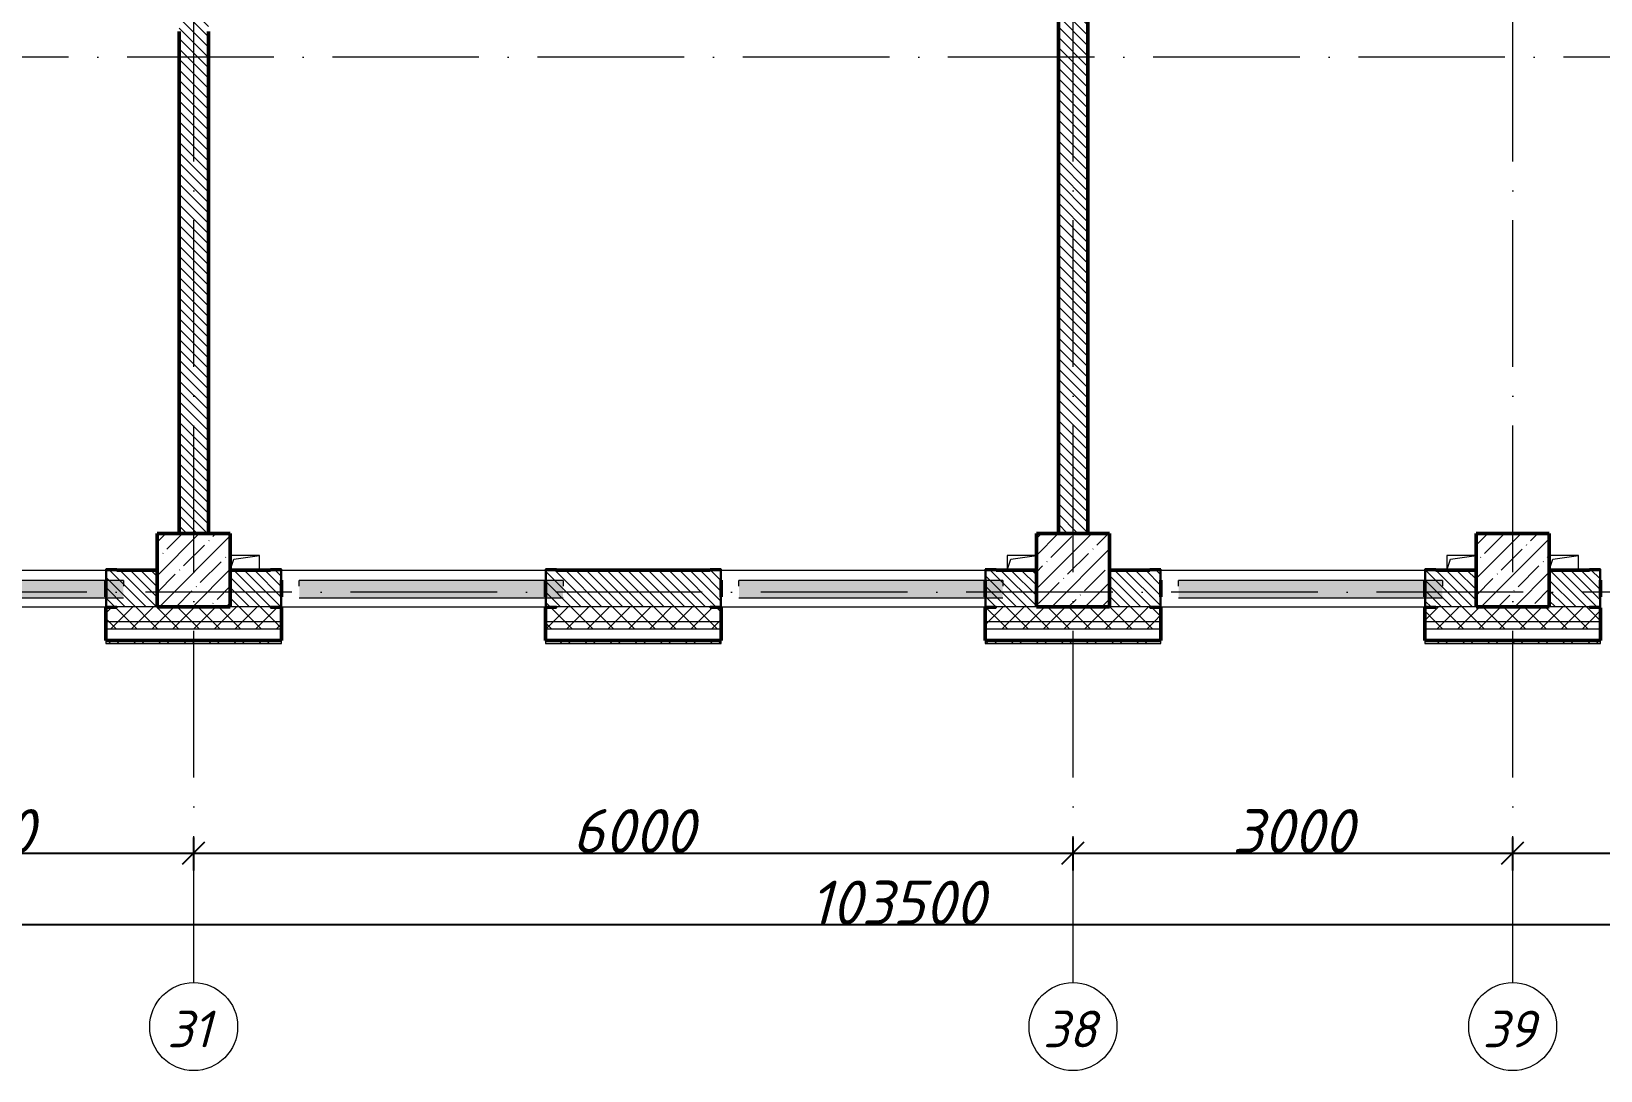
# Model space of a CAD drawing. Header units: millimetres. Extents: x -537608 to 253996, y -217170 to 186033.
# Drawn here: x -141155 to -130448, y -61821 to -54732 of the extents above; entities that cross this region are included whole.
import ezdxf

# ---------------------------------------------------------------- set-up
doc = ezdxf.new("R2010")
doc.units = ezdxf.units.MM
doc.linetypes.add('50_200_ШТРИХ_1Т_ш5_п1_п1_', pattern=[1400, 1000, -200, 0, -200])
for name, color, linetype, lineweight in [('A-____-____-DIMS', 7, 'Continuous', 9), ('A-GENM-____-MCUT', 7, 'Continuous', 25), ('A-GENM-____-OTLN', 7, 'Continuous', 9), ('A-GENM-____-OTLN-1', 7, 'Continuous', 25), ('A-GLAZ-____-OTLN', 7, 'Continuous', 9), ('A-WALL-____-MCUT-2', 7, 'Continuous', 50), ('A-WALL-____-MCUT-3', 7, 'Continuous', 9), ('A-WALL-____-OTLN', 7, 'Continuous', 9), ('A-WALL-____-PATT-1', 7, 'Continuous', 9), ('A-WALL-FNSH-MCUT-1', 7, 'Continuous', 9), ('S-COLS-____-MCUT', 7, 'Continuous', 50), ('S-COLS-____-OTLN', 7, 'Continuous', 9), ('S-GRID-____-IDEN', 7, 'Continuous', 9), ('S-GRID-____-OTLN-1', 7, '50_200_ШТРИХ_1Т_ш5_п1_п1_', 9)]:
    doc.layers.add(name, color=color, linetype=linetype, lineweight=lineweight)
doc.layers.add('A-GLAZ-____-OTLN-1', color=7, linetype='Continuous', lineweight=9, true_color=0xc0c0c0)
doc.styles.add('ISOCPEUR_I', font='isocpeui.ttf', dxfattribs={"height": 300})
doc.dimstyles.new('ISO-2_5_0_9К_БОЛЬШОЙ_ОСИ', dxfattribs={"dimscale": 304.8, "dimtxt": 248.995294, "dimasz": 0.492126, "dimexe": 0.393701, "dimexo": 0, "dimgap": 0, "dimtad": 1, "dimdec": 0, "dimzin": 0, "dimdsep": 46, "dimtxsty": 'ISOCPEUR_I', "dimblk1": 'OBLIQUE', "dimblk2": 'OBLIQUE', "dimsah": 1, "dimcen": 0.09, "dimdle": 0.393701, "dimazin": 0, "dimtfac": 1, "dimtdec": 4, "dimtix": 1, "dimtmove": 0, "dimatfit": 3, "dimfxl": 1, "dimtvp": 1, "dimtolj": 1, "dimtzin": 0, "dimarcsym": 2})
pattern_1 = [(135, (-184647.673, -56738.29), (-35.35534, -35.35534), [])]
pattern_2 = [(45, (-184647.67, -56738.29), (-70.71068, 70.71068), []), (135, (-184647.67, -56738.29), (-70.71068, -70.71068), [])]

# ---------------------------------------------------------------- blocks, each defined once
blk = doc.blocks.new('BSC_Колонна _Прямоугольная - 500х500-V59-АР1_План отверстий 2 этажа в осях 1-64_А-ГГ')
at = {"layer": 'S-COLS-____-OTLN'}
h = blk.add_hatch(dxfattribs=at)
h.set_pattern_fill('FP_88', color=256, style=0, pattern_type=2)
h.set_pattern_definition([(45, (-50600, 1668.96), (-114.04925, 114.04925), []), (45, (-50485.95, 1668.96), (-114.04925, 114.04925), [201.613, -40.323, 3.353, -36.97])])
h.paths.add_polyline_path([(-250, -250), (250, -250), (250, 250), (-250, 250), (-250, -175)], flags=0)
at = {"layer": 'S-COLS-____-MCUT'}
for p, q in [((250, 250), (-250, 250)), ((-250, 250), (-250, -250)), ((250, -250), (250, 250)), ((-250, -250), (250, -250))]:
    blk.add_line(p, q, dxfattribs=at)
blk = doc.blocks.new('BSC_Колонна _Прямоугольная - 500х500-V61-АР1_План отверстий 2 этажа в осях 1-64_А-ГГ')
at = {"layer": 'S-COLS-____-OTLN'}
h = blk.add_hatch(dxfattribs=at)
h.set_pattern_fill('FP_90', color=256, style=0, pattern_type=2)
h.set_pattern_definition([(45, (-53600, 1668.96), (-114.04925, 114.04925), []), (45, (-53485.95, 1668.96), (-114.04925, 114.04925), [201.613, -40.323, 3.353, -36.97])])
h.paths.add_polyline_path([(-250, -250), (250, -250), (250, 250), (-250, 250)], flags=0)
at = {"layer": 'S-COLS-____-MCUT'}
for p, q in [((250, 250), (-250, 250)), ((-250, 250), (-250, -250)), ((250, -250), (250, 250)), ((-250, -250), (250, -250))]:
    blk.add_line(p, q, dxfattribs=at)
blk = doc.blocks.new('BSC_Колонна _Прямоугольная - 500х500-V89-АР1_План отверстий 2 этажа в осях 1-64_А-ГГ')
at = {"layer": 'S-COLS-____-OTLN'}
h = blk.add_hatch(dxfattribs=at)
h.set_pattern_fill('FP_118', color=256, style=0, pattern_type=2)
h.set_pattern_definition([(45, (-44600, 1668.96), (-114.04925, 114.04925), []), (45, (-44485.95, 1668.96), (-114.04925, 114.04925), [201.613, -40.323, 3.353, -36.97])])
h.paths.add_polyline_path([(-250, -250), (250, -250), (250, 250), (-250, 250)], flags=0)
at = {"layer": 'S-COLS-____-MCUT'}
for p, q in [((250, 250), (-250, 250)), ((-250, 250), (-250, -250)), ((250, -250), (250, 250)), ((-250, -250), (250, -250))]:
    blk.add_line(p, q, dxfattribs=at)
blk = doc.blocks.new('Фахверк_СКБ_Уголок - 250_2700-27497298-АР1_План отверстий 2 этажа в осях 1-64_А-ГГ')
at = {"layer": 'A-GENM-____-MCUT'}
for p, q in [((200, 181), (125, 181)), ((125, 181), (125, 106)), ((131, 106), (131, 175)), ((131, 175), (200, 175)), ((200, 175), (200, 181)), ((125, 106), (131, 106)), ((131, -6), (125, -6)), ((125, -6), (125, -81)), ((125, -81), (200, -81)), ((131, -75), (131, -6)), ((200, -75), (131, -75)), ((200, -81), (200, -75))]:
    blk.add_line(p, q, dxfattribs=at)
blk = doc.blocks.new('AR_Отверстие прямоугольное _в плите_ - AR_Отверстие прямоугольное _в плите_-30510712-АР1_План отверстий 2 этажа в осях 1-64_А-ГГ')
at = {"layer": 'A-GENM-____-OTLN'}
for p, q in [((100, 50), (-100, 50)), ((-100, -50), (-75, 25)), ((-75, 25), (100, 50)), ((100, -50), (100, 50))]:
    blk.add_line(p, q, dxfattribs=at)
blk = doc.blocks.new('AR_Отверстие прямоугольное _в плите_ - AR_Отверстие прямоугольное _в плите_-V161-АР1_План отверстий 2 этажа в осях 1-64_А-ГГ')
at = {"layer": 'A-GENM-____-OTLN'}
for p, q in [((100, 50), (-100, 50)), ((-100, 50), (-100, -50)), ((-100, -50), (-75, 25)), ((-75, 25), (100, 50))]:
    blk.add_line(p, q, dxfattribs=at)
blk = doc.blocks.new('Отлив_СКБ - Отлив витража_120_НВФ-31885689-АР1_План отверстий 2 этажа в осях 1-64_А-ГГ')
at = {"layer": 'A-GLAZ-____-OTLN-1'}
for points in [[(1800, 2), (1800, 120), (0, 120), (0, 2), (1103, 2)], [(1103, 0), (1800, 0), (1800, 2), (0, 2), (0, 0)]]:
    blk.add_hatch(color=256, dxfattribs=at).paths.add_polyline_path(points, flags=0)
at = {"layer": 'A-GLAZ-____-OTLN'}
for p, q in [((0, 83), (0, 120)), ((1800, 120), (0, 120)), ((1800, 120), (1800, 83)), ((0, 2), (1800, 2)), ((1800, 0), (0, 0))]:
    blk.add_line(p, q, dxfattribs=at)
blk = doc.blocks.new('Ось сетки - Круг_Ø6_00__ISO-2_5_0_9K_-25732049-АР1_План отверстий 2 этажа в осях 1-64_А-ГГ')
at = {"layer": 'S-GRID-____-IDEN'}
blk.add_circle((0, 0), 3, dxfattribs=at)
blk = doc.blocks.new('_Oblique')
at = {"color": 0, "linetype": 'ByBlock', "lineweight": -2}
blk.add_line((-0.5, -0.5), (0.5, 0.5), dxfattribs=at)
blk = doc.blocks.new('*D2491')
at = {"layer": 'A-____-____-DIMS', "color": 0, "lineweight": -2, "transparency": 16777216}
for p, q in [((-143048, -60231), (-143048, -60457)), ((-140048, -60231), (-140048, -60457)), ((-143168, -60337), (-139928, -60337))]:
    blk.add_line(p, q, dxfattribs=at)
at = {"layer": 'Defpoints', "color": 0, "transparency": 16777216}
for p in [(-143048, -60231), (-140048, -60231), (-140048, -60337)]:
    blk.add_point(p, dxfattribs=at)
at = {"layer": 'A-____-____-DIMS', "color": 0, "lineweight": -2, "transparency": 16777216, "xscale": 150, "yscale": 150, "zscale": 150, "rotation": 180}
blk.add_blockref('_Oblique', (-143048, -60337), dxfattribs=at)
at = {"layer": 'A-____-____-DIMS', "color": 0, "lineweight": -2, "transparency": 16777216, "xscale": 150, "yscale": 150, "zscale": 150}
blk.add_blockref('_Oblique', (-140048, -60337), dxfattribs=at)
at = {"layer": 'A-____-____-DIMS', "color": 0, "transparency": 16777216, "insert": (-141548, -60187), "char_height": 300, "width": 758.48, "attachment_point": 5, "style": 'ISOCPEUR_I'}
blk.add_mtext('\\A1;3000', dxfattribs=at)
blk = doc.blocks.new('*D2492')
at = {"layer": 'A-____-____-DIMS', "color": 0, "lineweight": -2, "transparency": 16777216}
for p, q in [((-140048, -60231), (-140048, -60457)), ((-134048, -60231), (-134048, -60457)), ((-140168, -60337), (-133928, -60337))]:
    blk.add_line(p, q, dxfattribs=at)
at = {"layer": 'Defpoints', "color": 0, "transparency": 16777216}
for p in [(-140048, -60231), (-134048, -60231), (-134048, -60337)]:
    blk.add_point(p, dxfattribs=at)
at = {"layer": 'A-____-____-DIMS', "color": 0, "lineweight": -2, "transparency": 16777216, "xscale": 150, "yscale": 150, "zscale": 150, "rotation": 180}
blk.add_blockref('_Oblique', (-140048, -60337), dxfattribs=at)
at = {"layer": 'A-____-____-DIMS', "color": 0, "lineweight": -2, "transparency": 16777216, "xscale": 150, "yscale": 150, "zscale": 150}
blk.add_blockref('_Oblique', (-134048, -60337), dxfattribs=at)
at = {"layer": 'A-____-____-DIMS', "color": 0, "transparency": 16777216, "insert": (-137048, -60187), "char_height": 300, "width": 758.48, "attachment_point": 5, "style": 'ISOCPEUR_I'}
blk.add_mtext('\\A1;6000', dxfattribs=at)
blk = doc.blocks.new('*D2493')
at = {"layer": 'A-____-____-DIMS', "color": 0, "lineweight": -2, "transparency": 16777216}
for p, q in [((-134048, -60231), (-134048, -60457)), ((-131048, -60231), (-131048, -60457)), ((-134168, -60337), (-130928, -60337))]:
    blk.add_line(p, q, dxfattribs=at)
at = {"layer": 'Defpoints', "color": 0, "transparency": 16777216}
for p in [(-134048, -60231), (-131048, -60231), (-131048, -60337)]:
    blk.add_point(p, dxfattribs=at)
at = {"layer": 'A-____-____-DIMS', "color": 0, "lineweight": -2, "transparency": 16777216, "xscale": 150, "yscale": 150, "zscale": 150, "rotation": 180}
blk.add_blockref('_Oblique', (-134048, -60337), dxfattribs=at)
at = {"layer": 'A-____-____-DIMS', "color": 0, "lineweight": -2, "transparency": 16777216, "xscale": 150, "yscale": 150, "zscale": 150}
blk.add_blockref('_Oblique', (-131048, -60337), dxfattribs=at)
at = {"layer": 'A-____-____-DIMS', "color": 0, "transparency": 16777216, "insert": (-132548, -60187), "char_height": 300, "width": 758.48, "attachment_point": 5, "style": 'ISOCPEUR_I'}
blk.add_mtext('\\A1;3000', dxfattribs=at)
blk = doc.blocks.new('*D2494')
at = {"layer": 'A-____-____-DIMS', "color": 0, "lineweight": -2, "transparency": 16777216}
for p, q in [((-131048, -60231), (-131048, -60457)), ((-125048, -60231), (-125048, -60457)), ((-131168, -60337), (-124928, -60337))]:
    blk.add_line(p, q, dxfattribs=at)
at = {"layer": 'Defpoints', "color": 0, "transparency": 16777216}
for p in [(-131048, -60231), (-125048, -60231), (-125048, -60337)]:
    blk.add_point(p, dxfattribs=at)
at = {"layer": 'A-____-____-DIMS', "color": 0, "lineweight": -2, "transparency": 16777216, "xscale": 150, "yscale": 150, "zscale": 150, "rotation": 180}
blk.add_blockref('_Oblique', (-131048, -60337), dxfattribs=at)
at = {"layer": 'A-____-____-DIMS', "color": 0, "lineweight": -2, "transparency": 16777216, "xscale": 150, "yscale": 150, "zscale": 150}
blk.add_blockref('_Oblique', (-125048, -60337), dxfattribs=at)
at = {"layer": 'A-____-____-DIMS', "color": 0, "transparency": 16777216, "insert": (-128048, -60187), "char_height": 300, "width": 758.48, "attachment_point": 5, "style": 'ISOCPEUR_I'}
blk.add_mtext('\\A1;6000', dxfattribs=at)
blk = doc.blocks.new('*D2508')
at = {"layer": 'A-____-____-DIMS', "color": 0, "lineweight": -2, "transparency": 16777216}
for p, q in [((-186998, -60719), (-186998, -60945)), ((-83498, -60719), (-83498, -60945)), ((-187118, -60825), (-83378, -60825))]:
    blk.add_line(p, q, dxfattribs=at)
at = {"layer": 'Defpoints', "color": 0, "transparency": 16777216}
for p in [(-186998, -60719), (-83498, -60719), (-83498, -60825)]:
    blk.add_point(p, dxfattribs=at)
at = {"layer": 'A-____-____-DIMS', "color": 0, "lineweight": -2, "transparency": 16777216, "xscale": 150, "yscale": 150, "zscale": 150, "rotation": 180}
blk.add_blockref('_Oblique', (-186998, -60825), dxfattribs=at)
at = {"layer": 'A-____-____-DIMS', "color": 0, "lineweight": -2, "transparency": 16777216, "xscale": 150, "yscale": 150, "zscale": 150}
blk.add_blockref('_Oblique', (-83498, -60825), dxfattribs=at)
at = {"layer": 'A-____-____-DIMS', "color": 0, "transparency": 16777216, "insert": (-135248, -60675), "char_height": 300, "width": 1080.26, "attachment_point": 5, "style": 'ISOCPEUR_I'}
blk.add_mtext('\\A1;103500', dxfattribs=at)

msp = doc.modelspace()

# ---------------------------------------------------------------- hatches: boundary and pattern name
at = {"layer": 'A-WALL-____-PATT-1'}
h = msp.add_hatch(dxfattribs=at)
h.set_pattern_fill('FP_6', color=256, style=0, pattern_type=2)
h.set_pattern_definition(pattern_1)
h.paths.add_polyline_path([(-140147.6725, -58157.2474), (-139947.6725, -58157.2474), (-139947.6725, -54663.2474), (-140016.6725, -54663.2474), (-140016.6725, -54657.2474), (-139947.6725, -54657.2474), (-139947.6725, -51157.2474), (-140147.6725, -51157.2474), (-140147.6725, -54657.2474), (-140078.6725, -54657.2474), (-140078.6725, -54663.2474), (-140147.6725, -54663.2474), (-140147.6725, -57722.3688)], flags=0)
h = msp.add_hatch(dxfattribs=at)
h.set_pattern_fill('FP_6', color=256, style=0, pattern_type=2)
h.set_pattern_definition(pattern_1)
h.paths.add_polyline_path([(-134147.6725, -58157.2474), (-133947.6725, -58157.2474), (-133947.8927, -52713.2474), (-134016.6725, -52713.2474), (-134016.6725, -52707.2474), (-134078.6725, -52707.2474), (-134078.6725, -52713.2474), (-134147.6725, -52713.2474), (-134147.6725, -57722.3688)], flags=0)
h.paths.add_polyline_path([(-134016.6725, -51557.2474), (-134016.6725, -51551.2474), (-133947.6725, -51551.2474), (-133947.6725, -51157.2474), (-134147.6725, -51157.2474), (-134147.6725, -51551.2474), (-134078.6725, -51551.2474), (-134078.6725, -51557.2474)], flags=0)
h = msp.add_hatch(dxfattribs=at)
h.set_pattern_fill('FP_6', color=256, style=0, pattern_type=2)
h.set_pattern_definition(pattern_1)
h.paths.add_polyline_path([(-140297.6725, -58657.2474), (-140297.6725, -58407.2474), (-140641.6725, -58407.2474), (-140641.6725, -58476.2474), (-140647.6725, -58476.2474), (-140647.6725, -58588.2474), (-140641.6725, -58588.2474), (-140641.6725, -58657.2474), (-140474.7549, -58657.2474)], flags=0)
h.paths.add_polyline_path([(-142453.6725, -58657.2474), (-142453.6725, -58588.2474), (-142447.6725, -58588.2474), (-142447.6725, -58476.2474), (-142453.6725, -58476.2474), (-142453.6725, -58407.2474), (-142797.6725, -58407.2474), (-142797.6725, -58657.2474), (-142522.6725, -58657.2474)], flags=0)
h = msp.add_hatch(dxfattribs=at)
h.set_pattern_fill('FP_6', color=256, style=0, pattern_type=2)
h.set_pattern_definition(pattern_1)
h.paths.add_polyline_path([(-134572.6725, -58657.2474), (-134297.6725, -58657.2474), (-134297.6725, -58407.2474), (-134641.6725, -58407.2474), (-134641.6725, -58476.2474), (-134647.6725, -58476.2474), (-134647.6725, -58588.2474), (-134641.6725, -58588.2474), (-134641.6725, -58657.2474)], flags=0)
h.paths.add_polyline_path([(-136939.8263, -58657.2474), (-136453.6725, -58657.2474), (-136453.6725, -58588.2474), (-136447.6725, -58588.2474), (-136447.6725, -58476.2474), (-136453.6725, -58476.2474), (-136453.6725, -58407.2474), (-137641.6725, -58407.2474), (-137641.6725, -58476.2474), (-137647.6725, -58476.2474), (-137647.6725, -58588.2474), (-137641.6725, -58588.2474), (-137641.6725, -58657.2474), (-137572.6725, -58657.2474)], flags=0)
h.paths.add_polyline_path([(-139453.6725, -58657.2474), (-139453.6725, -58588.2474), (-139447.6725, -58588.2474), (-139447.6725, -58476.2474), (-139453.6725, -58476.2474), (-139453.6725, -58407.2474), (-139797.6725, -58407.2474), (-139797.6725, -58657.2474), (-139522.6725, -58657.2474)], flags=0)
h = msp.add_hatch(dxfattribs=at)
h.set_pattern_fill('FP_6', color=256, style=0, pattern_type=2)
h.set_pattern_definition(pattern_1)
h.paths.add_polyline_path([(-131572.6725, -58657.2474), (-131297.6725, -58657.2474), (-131297.6725, -58407.2474), (-131641.6725, -58407.2474), (-131641.6725, -58476.2474), (-131647.6725, -58476.2474), (-131647.6725, -58588.2474), (-131641.6725, -58588.2474), (-131641.6725, -58657.2474), (-131637.4335, -58657.2474)], flags=0)
h.paths.add_polyline_path([(-133522.6725, -58657.2474), (-133453.6725, -58657.2474), (-133453.6725, -58588.2474), (-133447.6778, -58588.2474), (-133447.6778, -58476.2474), (-133453.6725, -58476.2474), (-133453.6725, -58407.2474), (-133797.6725, -58407.2474), (-133797.6725, -58657.2474)], flags=0)
h = msp.add_hatch(dxfattribs=at)
h.set_pattern_fill('FP_6', color=256, style=0, pattern_type=2)
h.set_pattern_definition(pattern_1)
h.paths.add_polyline_path([(-125451.3085, -58657.2474), (-125297.6725, -58657.2474), (-125297.6725, -58407.2474), (-125641.6725, -58407.2474), (-125641.6725, -58476.2474), (-125647.6725, -58476.2474), (-125647.6725, -58588.2474), (-125641.6725, -58588.2474), (-125641.6725, -58657.2474), (-125572.6725, -58657.2474)], flags=0)
h.paths.add_polyline_path([(-130522.6725, -58657.2474), (-130453.6725, -58657.2474), (-130453.6725, -58588.2474), (-130447.683, -58588.2474), (-130447.683, -58476.2474), (-130453.6725, -58476.2474), (-130453.6725, -58407.2474), (-130797.6725, -58407.2474), (-130797.6725, -58657.2474), (-130753.7013, -58657.2474)], flags=0)
h = msp.add_hatch(dxfattribs=at)
h.set_pattern_fill('FP_1', color=256, style=0, pattern_type=2)
h.set_pattern_definition(pattern_2)
h.paths.add_polyline_path([(-83397.6725, -58757.2474), (-83397.6725, -58657.2474), (-92422.6725, -58657.2474), (-92422.6725, -58663.2474), (-92497.6725, -58663.2474), (-92497.6725, -58757.2474), (-83897.6725, -58757.2474)], flags=0)
h.paths.add_polyline_path([(-94297.6725, -58757.2474), (-94297.6725, -58663.2474), (-94372.6725, -58663.2474), (-94372.6725, -58657.2474), (-102247.6725, -58657.2474), (-102247.6725, -58757.2474), (-94520.6834, -58757.2474)], flags=0)
h.paths.add_polyline_path([(-103747.6725, -58757.2474), (-103247.6725, -58757.2474), (-103247.6725, -58657.2474), (-104372.6725, -58657.2474), (-104372.6725, -58663.2474), (-104447.6725, -58663.2474), (-104447.6725, -58757.2474), (-104372.6725, -58757.2474)], flags=0)
h.paths.add_polyline_path([(-113647.6725, -58757.2474), (-112247.6725, -58757.2474), (-112247.6725, -58657.2474), (-113572.6725, -58657.2474), (-113572.6725, -58663.2474), (-113647.6725, -58663.2474)], flags=0)
h.paths.add_polyline_path([(-115797.6725, -58757.2474), (-115447.6725, -58757.2474), (-115447.6725, -58663.2474), (-115522.6725, -58663.2474), (-115522.6725, -58657.2474), (-116572.6725, -58657.2474), (-116572.6725, -58663.2474), (-116647.6725, -58663.2474), (-116647.6725, -58757.2474), (-116297.6725, -58757.2474)], flags=0)
h.paths.add_polyline_path([(-118447.9757, -58757.2474), (-118447.9757, -58663.2474), (-118522.6725, -58663.2474), (-118522.6725, -58657.2474), (-119572.6725, -58657.2474), (-119572.6725, -58663.2474), (-119647.6725, -58663.2474), (-119647.6725, -58757.2474), (-119265.1835, -58757.2474)], flags=0)
h.paths.add_polyline_path([(-121447.6725, -58757.2474), (-121447.6725, -58663.2474), (-121522.6725, -58663.2474), (-121522.6725, -58657.2474), (-122572.6725, -58657.2474), (-122572.6725, -58663.2474), (-122647.6725, -58663.2474), (-122647.6725, -58757.2474), (-121916.3799, -58757.2474)], flags=0)
h.paths.add_polyline_path([(-125297.6725, -58757.2474), (-124447.6725, -58757.2474), (-124447.6725, -58663.2474), (-124522.6725, -58663.2474), (-124522.6725, -58657.2474), (-125572.6725, -58657.2474), (-125572.6725, -58663.2474), (-125647.6725, -58663.2474), (-125647.683, -58757.2474), (-125451.3085, -58757.2474)], flags=0)
h.paths.add_polyline_path([(-130753.7013, -58757.2474), (-130447.683, -58757.2474), (-130447.683, -58663.2474), (-130522.6725, -58663.2474), (-130522.6725, -58657.2474), (-131572.6725, -58657.2474), (-131572.6725, -58663.2474), (-131647.6725, -58663.2474), (-131647.6778, -58757.2474), (-130797.6725, -58757.2474)], flags=0)
h.paths.add_polyline_path([(-134647.6725, -58757.2474), (-133447.6778, -58757.2474), (-133447.6778, -58663.2474), (-133522.6725, -58663.2474), (-133522.6725, -58657.2474), (-134572.6725, -58657.2474), (-134572.6725, -58663.2474), (-134647.6725, -58663.2474)], flags=0)
h.paths.add_polyline_path([(-136939.8263, -58757.2474), (-136447.6725, -58757.2474), (-136447.6725, -58663.2474), (-136522.6725, -58663.2474), (-136522.6725, -58657.2474), (-137572.6725, -58657.2474), (-137572.6725, -58663.2474), (-137647.6725, -58663.2474), (-137647.6725, -58757.2474), (-137572.6725, -58757.2474)], flags=0)
h.paths.add_polyline_path([(-139591.0228, -58757.2474), (-139447.6725, -58757.2474), (-139447.6725, -58663.2474), (-139522.6725, -58663.2474), (-139522.6725, -58657.2474), (-140572.6725, -58657.2474), (-140572.6725, -58663.2474), (-140647.6725, -58663.2474), (-140647.6725, -58757.2474), (-139797.6725, -58757.2474)], flags=0)
h.paths.add_polyline_path([(-142447.6725, -58757.2474), (-142447.6725, -58663.2474), (-142522.6725, -58663.2474), (-142522.6725, -58657.2474), (-143572.6725, -58657.2474), (-143572.6725, -58663.2474), (-143647.6725, -58663.2474), (-143647.6725, -58757.2474), (-142522.6725, -58757.2474)], flags=0)
h.paths.add_polyline_path([(-145447.6725, -58757.2474), (-145447.6725, -58663.2474), (-145522.6725, -58662.6045), (-145522.6725, -58657.2474), (-146847.6725, -58657.2474), (-146847.6725, -58757.2474), (-145453.6725, -58757.2474)], flags=0)
h.paths.add_polyline_path([(-149847.6725, -58757.2474), (-148647.6725, -58757.2474), (-148647.6725, -58663.2474), (-148722.6725, -58663.2474), (-148722.6725, -58657.2474), (-149847.6725, -58657.2474)], flags=0)
h.paths.add_polyline_path([(-151653.6725, -58757.2474), (-151647.6725, -58757.2474), (-151647.6725, -58663.2474), (-151722.6725, -58663.2474), (-151722.6725, -58657.2474), (-152772.6725, -58657.2474), (-152772.6725, -58663.2474), (-152847.6725, -58663.2474), (-152847.0049, -58757.2474), (-151722.6725, -58757.2474)], flags=0)
h.paths.add_polyline_path([(-154722.6725, -58757.2474), (-154647.6725, -58757.2474), (-154647.6725, -58663.2474), (-154722.6725, -58663.2474), (-154722.6725, -58657.2474), (-155847.6725, -58657.2474), (-155847.6725, -58757.2474), (-155347.6725, -58757.2474)], flags=0)
h.paths.add_polyline_path([(-158347.6725, -58757.2474), (-157647.6725, -58757.2474), (-157647.6725, -58663.2474), (-157722.6725, -58663.2474), (-157722.6725, -58657.2474), (-158847.6725, -58657.2474), (-158847.6725, -58757.2474)], flags=0)
h.paths.add_polyline_path([(-160647.6725, -58757.2474), (-160647.6725, -58663.2474), (-160722.6725, -58663.2474), (-160722.6725, -58657.2474), (-161772.6725, -58657.2474), (-161772.6725, -58663.2474), (-161847.6725, -58663.2474), (-161847.6725, -58757.2474), (-161684.3264, -58757.2474)], flags=0)
h.paths.add_polyline_path([(-163722.6725, -58757.2474), (-163647.6725, -58757.2474), (-163647.6725, -58663.2474), (-163722.6725, -58663.2474), (-163722.6725, -58657.2474), (-164847.6725, -58657.2474), (-164847.6725, -58757.2474), (-164335.5228, -58757.2474)], flags=0)
h.paths.add_polyline_path([(-167847.6725, -58757.2474), (-166647.6725, -58757.2474), (-166647.6725, -58663.2474), (-166722.6725, -58663.2474), (-166722.6725, -58657.2474), (-167847.6725, -58657.2474)], flags=0)
h.paths.add_polyline_path([(-169647.6725, -58757.2474), (-169647.6725, -58663.2474), (-169722.6725, -58663.2474), (-169722.6725, -58657.2474), (-170772.6725, -58657.2474), (-170772.6725, -58663.2474), (-170847.6725, -58663.2474), (-170847.6725, -58757.2474), (-169747.6725, -58757.2474)], flags=0)
h.paths.add_polyline_path([(-171847.6725, -58757.2474), (-171847.6725, -58663.2474), (-171922.6725, -58663.2474), (-171922.6725, -58657.2474), (-177172.6725, -58657.2474), (-177172.6725, -58663.2474), (-177247.6725, -58663.2474), (-177247.6725, -58757.2474), (-172289.1121, -58757.2474)], flags=0)
h.paths.add_polyline_path([(-179347.6725, -58757.2474), (-178247.6725, -58757.2474), (-178247.6725, -58663.2474), (-178322.6725, -58663.2474), (-178322.6725, -58657.2474), (-187097.6725, -58657.2474), (-187097.6725, -58757.2474), (-179358.9692, -58757.2474)], flags=0)
h = msp.add_hatch(dxfattribs=at)
h.set_pattern_fill('FP_1', color=256, style=0, pattern_type=2)
h.set_pattern_definition(pattern_2)
h.paths.add_polyline_path([(-83397.6725, -58807.2474), (-83297.6725, -58807.2474), (-83297.6725, -58757.2474), (-92497.6725, -58757.2474), (-92497.6725, -58807.2474), (-83915.8977, -58807.2474)], flags=0)
h.paths.add_polyline_path([(-95404.4156, -58807.2474), (-94297.6725, -58807.2474), (-94297.6725, -58757.2474), (-102247.6725, -58757.2474), (-102247.6725, -58807.2474), (-96288.1477, -58807.2474)], flags=0)
h.paths.add_polyline_path([(-104447.6725, -58807.2474), (-103247.6725, -58807.2474), (-103247.6725, -58757.2474), (-104447.6725, -58757.2474)], flags=0)
h.paths.add_polyline_path([(-112247.6725, -58807.2474), (-112247.6725, -58757.2474), (-113647.6725, -58757.2474), (-113647.6725, -58807.2474), (-113079.0585, -58807.2474)], flags=0)
h.paths.add_polyline_path([(-115447.6725, -58807.2474), (-115447.6725, -58757.2474), (-116647.6725, -58757.2474), (-116647.6725, -58807.2474), (-115730.2549, -58807.2474)], flags=0)
h.paths.add_polyline_path([(-119265.1835, -58807.2474), (-118447.9757, -58807.2474), (-118447.9757, -58757.2474), (-119647.6725, -58757.2474), (-119647.6725, -58807.2474)], flags=0)
h.paths.add_polyline_path([(-121447.6725, -58807.2474), (-121447.6725, -58757.2474), (-122647.6725, -58757.2474), (-122647.6725, -58807.2474), (-121916.3799, -58807.2474)], flags=0)
h.paths.add_polyline_path([(-124567.5763, -58807.2474), (-124447.6725, -58807.2474), (-124447.6725, -58757.2474), (-125647.683, -58757.2474), (-125647.683, -58807.2474), (-125451.3085, -58807.2474)], flags=0)
h.paths.add_polyline_path([(-130447.683, -58807.2474), (-130447.683, -58757.2474), (-131647.6778, -58757.2474), (-131647.6778, -58807.2474), (-130753.7013, -58807.2474)], flags=0)
h.paths.add_polyline_path([(-133447.6778, -58807.2474), (-133447.6778, -58757.2474), (-134647.6725, -58757.2474), (-134647.6725, -58807.2474), (-134288.6299, -58807.2474)], flags=0)
h.paths.add_polyline_path([(-137647.6725, -58807.2474), (-136447.6725, -58807.2474), (-136447.6725, -58757.2474), (-137647.6725, -58757.2474)], flags=0)
h.paths.add_polyline_path([(-139591.0228, -58807.2474), (-139447.6725, -58807.2474), (-139447.6725, -58757.2474), (-140647.6725, -58757.2474), (-140647.6725, -58807.2474), (-140474.7549, -58807.2474)], flags=0)
h.paths.add_polyline_path([(-142447.6725, -58807.2474), (-142447.6725, -58757.2474), (-143647.6725, -58757.2474), (-143647.6725, -58807.2474), (-143125.9514, -58807.2474)], flags=0)
h.paths.add_polyline_path([(-145777.1478, -58807.2474), (-145447.6725, -58807.2474), (-145447.6725, -58757.2474), (-146847.6725, -58757.2474), (-146847.6725, -58807.2474), (-146660.8799, -58807.2474)], flags=0)
h.paths.add_polyline_path([(-148647.6725, -58807.2474), (-148647.6725, -58757.2474), (-149847.6725, -58757.2474), (-149847.6725, -58807.2474), (-149312.0764, -58807.2474)], flags=0)
h.paths.add_polyline_path([(-151647.6725, -58807.2474), (-151647.6725, -58757.2474), (-152847.6725, -58757.2474), (-152847.0049, -58807.2474)], flags=0)
h.paths.add_polyline_path([(-154647.6725, -58807.2474), (-154647.6725, -58757.2474), (-155847.6725, -58757.2474), (-155847.6725, -58807.2474)], flags=0)
h.paths.add_polyline_path([(-158847.6725, -58807.2474), (-157647.6725, -58807.2474), (-157647.6725, -58757.2474), (-158847.6725, -58757.2474)], flags=0)
h.paths.add_polyline_path([(-160647.6725, -58807.2474), (-160647.6725, -58757.2474), (-161847.6725, -58757.2474), (-161847.6725, -58807.2474), (-161684.3264, -58807.2474)], flags=0)
h.paths.add_polyline_path([(-163647.6725, -58807.2474), (-163647.6725, -58757.2474), (-164847.6725, -58757.2474), (-164847.6725, -58807.2474), (-164335.5228, -58807.2474)], flags=0)
h.paths.add_polyline_path([(-166647.6725, -58807.2474), (-166647.6725, -58757.2474), (-167847.6725, -58757.2474), (-167847.6725, -58807.2474), (-166986.7192, -58807.2474)], flags=0)
h.paths.add_polyline_path([(-169647.6725, -58807.2474), (-169647.6725, -58757.2474), (-170847.6725, -58757.2474), (-170847.6725, -58807.2474), (-170521.6478, -58807.2474)], flags=0)
h.paths.add_polyline_path([(-171847.6725, -58807.2474), (-171847.6725, -58757.2474), (-177247.6725, -58757.2474), (-177247.6725, -58807.2474), (-172289.1121, -58807.2474)], flags=0)
h.paths.add_polyline_path([(-178247.6725, -58807.2474), (-178247.6725, -58757.2474), (-187197.6725, -58757.2474), (-187197.6725, -58807.2474), (-179358.9692, -58807.2474)], flags=0)
h = msp.add_hatch(dxfattribs=at)
h.set_pattern_fill('FP_3', color=256, style=0, pattern_type=2)
h.set_pattern_definition([(45, (-184647.67, -56738.29), (-85.53659, 85.53659), []), (45, (-184590.65, -56738.29), (-85.53659, 85.53659), [])])
h.paths.add_polyline_path([(-113079.0585, -58907.2474), (-112782.6725, -58907.2474), (-112782.6725, -58887.2474), (-113646.6725, -58887.2474), (-113646.6725, -58907.2474)], flags=0)
h.paths.add_polyline_path([(-115730.2549, -58907.2474), (-115447.6725, -58907.2474), (-115447.6725, -58887.2474), (-116647.6725, -58887.2474), (-116647.6725, -58907.2474), (-116613.987, -58907.2474)], flags=0)
h.paths.add_polyline_path([(-118447.9757, -58907.2474), (-118447.9757, -58887.2474), (-119647.6725, -58887.2474), (-119647.6725, -58907.2474), (-119265.1835, -58907.2474)], flags=0)
h.paths.add_polyline_path([(-122646.6725, -58907.2474), (-121447.6725, -58907.2474), (-121447.6725, -58887.2474), (-122646.6725, -58887.2474)], flags=0)
h.paths.add_polyline_path([(-124567.5763, -58907.2474), (-124447.6725, -58907.2474), (-124447.6725, -58887.2474), (-125647.6725, -58887.2474), (-125647.6725, -58907.2474), (-125451.3085, -58907.2474)], flags=0)
h.paths.add_polyline_path([(-131637.4335, -58907.2474), (-130447.6725, -58907.2474), (-130447.6725, -58887.2474), (-131647.6725, -58887.2474), (-131647.6725, -58907.2474)], flags=0)
h.paths.add_polyline_path([(-133447.6725, -58907.2474), (-133447.6725, -58887.2474), (-134647.6725, -58887.2474), (-134647.6725, -58907.2474), (-134288.6299, -58907.2474)], flags=0)
h.paths.add_polyline_path([(-136939.8263, -58907.2474), (-136447.6725, -58907.2474), (-136447.6725, -58887.2474), (-137647.6725, -58887.2474), (-137647.6725, -58907.2474)], flags=0)
h.paths.add_polyline_path([(-139591.0228, -58907.2474), (-139447.6725, -58907.2474), (-139447.6725, -58887.2474), (-140647.6725, -58887.2474), (-140647.6725, -58907.2474), (-140474.7549, -58907.2474)], flags=0)
h.paths.add_polyline_path([(-143125.9514, -58907.2474), (-142447.6725, -58907.2474), (-142447.6725, -58887.2474), (-143647.6725, -58887.2474), (-143647.6725, -58907.2474)], flags=0)
h.paths.add_polyline_path([(-145777.1478, -58907.2474), (-145447.6725, -58907.2474), (-145447.6725, -58887.2474), (-146312.6725, -58887.2474), (-146312.6725, -58907.2474)], flags=0)

# ---------------------------------------------------------------- linework, layer by layer
at = {"layer": 'A-WALL-____-MCUT-2'}
for p, q in [((-134147.6725, -52782.2474), (-134147.6725, -58157.2474)), ((-133947.6725, -58157.2474), (-133947.6725, -52782.2474)), ((-140147.6725, -54732.2474), (-140147.6725, -58157.2474)), ((-139947.6725, -58157.2474), (-139947.6725, -54732.2474)), ((-140297.6725, -58407.2474), (-140572.6725, -58407.2474)), ((-139522.6725, -58407.2474), (-139797.6725, -58407.2474)), ((-136522.6725, -58407.2474), (-137572.6725, -58407.2474)), ((-134297.6725, -58407.2474), (-134572.6725, -58407.2474)), ((-133522.6725, -58407.2474), (-133797.6725, -58407.2474)), ((-131297.6725, -58407.2474), (-131572.6725, -58407.2474)), ((-130522.6725, -58407.2474), (-130797.6725, -58407.2474)), ((-140647.6725, -58476.2474), (-140647.6725, -58588.2474)), ((-139447.6725, -58588.2474), (-139447.6725, -58476.2474)), ((-137647.6725, -58476.2474), (-137647.6725, -58588.2474)), ((-136447.6725, -58588.2474), (-136447.6725, -58476.2474)), ((-134647.6725, -58476.2474), (-134647.6725, -58588.2474)), ((-133447.6778, -58588.2474), (-133447.6778, -58476.2474)), ((-131647.6778, -58476.2474), (-131647.6778, -58588.2474)), ((-130447.683, -58588.2474), (-130447.683, -58476.2474)), ((-140647.6725, -58663.2474), (-140647.6725, -58887.2474)), ((-139447.6725, -58887.2474), (-139447.6725, -58663.2474)), ((-137647.6725, -58663.2474), (-137647.6725, -58887.2474)), ((-136447.6725, -58887.2474), (-136447.6725, -58663.2474)), ((-134647.6725, -58663.2474), (-134647.6725, -58887.2474)), ((-133447.6778, -58887.2474), (-133447.6778, -58663.2474)), ((-131647.6778, -58663.2474), (-131647.6778, -58887.2474)), ((-130447.683, -58887.2474), (-130447.683, -58663.2474)), ((-140647.6725, -58887.2474), (-139447.6725, -58887.2474)), ((-137647.6725, -58887.2474), (-136447.6725, -58887.2474)), ((-134647.6725, -58887.2474), (-133447.6778, -58887.2474)), ((-131647.6778, -58887.2474), (-130447.683, -58887.2474))]:
    msp.add_line(p, q, dxfattribs=at)
at = {"layer": 'A-WALL-____-MCUT-3'}
for p, q in [((-140297.6725, -58657.2474), (-140572.6725, -58657.2474)), ((-139522.6725, -58657.2474), (-139797.6725, -58657.2474)), ((-136522.6725, -58657.2474), (-137572.6725, -58657.2474)), ((-134297.6725, -58657.2474), (-134572.6725, -58657.2474)), ((-133522.6725, -58657.2474), (-133797.6725, -58657.2474)), ((-131297.6725, -58657.2474), (-131572.6725, -58657.2474)), ((-130522.6725, -58657.2474), (-130797.6725, -58657.2474)), ((-140647.6725, -58757.2474), (-139447.6725, -58757.2474)), ((-137647.6725, -58757.2474), (-136447.6725, -58757.2474)), ((-134647.6725, -58757.2474), (-133447.6778, -58757.2474)), ((-131647.6778, -58757.2474), (-130447.683, -58757.2474)), ((-140647.6725, -58807.2474), (-139447.6725, -58807.2474)), ((-137647.6725, -58807.2474), (-136447.6725, -58807.2474)), ((-134647.6725, -58807.2474), (-133447.6778, -58807.2474)), ((-131647.6778, -58807.2474), (-130447.683, -58807.2474))]:
    msp.add_line(p, q, dxfattribs=at)
at = {"layer": 'A-WALL-____-OTLN'}
for p, q in [((-142447.6725, -58407.2474), (-140647.6725, -58407.2474)), ((-139447.6725, -58407.2474), (-137647.6725, -58407.2474)), ((-136447.6725, -58407.2474), (-134647.6725, -58407.2474)), ((-133447.6725, -58407.2474), (-131647.6778, -58407.2474)), ((-142447.6725, -58657.2474), (-140647.6725, -58657.2474)), ((-139447.6725, -58657.2474), (-137647.6725, -58657.2474)), ((-136447.6725, -58657.2474), (-134647.6725, -58657.2474)), ((-133447.6725, -58657.2474), (-131647.6778, -58657.2474))]:
    msp.add_line(p, q, dxfattribs=at)
at = {"layer": 'A-WALL-FNSH-MCUT-1'}
for p, q in [((-140647.6725, -58887.2474), (-140647.6725, -58907.2474)), ((-139447.6725, -58907.2474), (-139447.6725, -58887.2474)), ((-137647.6725, -58887.2474), (-137647.6725, -58907.2474)), ((-136447.6725, -58907.2474), (-136447.6725, -58887.2474)), ((-136447.6725, -58887.2474), (-136447.6725, -58887.2474)), ((-134647.6725, -58887.2474), (-134647.6725, -58907.2474)), ((-133447.6725, -58887.2474), (-133447.6778, -58887.2474)), ((-133447.6725, -58907.2474), (-133447.6725, -58887.2474)), ((-131647.6725, -58887.2474), (-131647.6725, -58907.2474)), ((-130447.6725, -58887.2474), (-130447.683, -58887.2474)), ((-130447.6725, -58907.2474), (-130447.6725, -58887.2474)), ((-140647.6725, -58907.2474), (-139447.6725, -58907.2474)), ((-137647.6725, -58907.2474), (-136447.6725, -58907.2474)), ((-134647.6725, -58907.2474), (-133447.6725, -58907.2474)), ((-131647.6725, -58907.2474), (-130447.6725, -58907.2474))]:
    msp.add_line(p, q, dxfattribs=at)
at = {"layer": 'S-GRID-____-OTLN-1'}
for p, q in [((-140047.6725, -61220.8957), (-140047.6725, -46587.75)), ((-134047.6725, -61220.8957), (-134047.6725, -46587.75)), ((-131047.6725, -61220.8957), (-131047.6725, -46587.75)), ((-80697.0554, -54907.2474), (-189316.4427, -54907.2474)), ((-80573.2659, -58557.2474), (-189316.4427, -58557.2474))]:
    msp.add_line(p, q, dxfattribs=at)

# ---------------------------------------------------------------- block references
at = {"layer": 'A-GENM-____-OTLN'}
for name, p in [('AR_Отверстие прямоугольное _в плите_ - AR_Отверстие прямоугольное _в плите_-30510712-АР1_План отверстий 2 этажа в осях 1-64_А-ГГ', (-139697.6725, -58357.2474)), ('AR_Отверстие прямоугольное _в плите_ - AR_Отверстие прямоугольное _в плите_-V161-АР1_План отверстий 2 этажа в осях 1-64_А-ГГ', (-134397.6725, -58357.2474)), ('AR_Отверстие прямоугольное _в плите_ - AR_Отверстие прямоугольное _в плите_-V161-АР1_План отверстий 2 этажа в осях 1-64_А-ГГ', (-131397.6725, -58357.2474)), ('AR_Отверстие прямоугольное _в плите_ - AR_Отверстие прямоугольное _в плите_-30510712-АР1_План отверстий 2 этажа в осях 1-64_А-ГГ', (-130697.6725, -58357.2474))]:
    msp.add_blockref(name, p, dxfattribs=at)
at = {"layer": 'A-GENM-____-OTLN-1'}
for p in [(-140772.6725, -58582.2474), (-137772.6725, -58582.2474), (-134772.6725, -58582.2474), (-131772.6725, -58582.2474)]:
    msp.add_blockref('Фахверк_СКБ_Уголок - 250_2700-27497298-АР1_План отверстий 2 этажа в осях 1-64_А-ГГ', p, dxfattribs=at)
at = {"layer": 'A-GENM-____-OTLN-1', "rotation": 180}
for p in [(-139322.6725, -58482.2474), (-136322.6725, -58482.2474), (-133322.6725, -58482.2474), (-130322.6725, -58482.2474)]:
    msp.add_blockref('Фахверк_СКБ_Уголок - 250_2700-27497298-АР1_План отверстий 2 этажа в осях 1-64_А-ГГ', p, dxfattribs=at)
at = {"layer": 'A-GLAZ-____-OTLN'}
for p in [(-142327.1575, -58598.6377), (-139327.1575, -58598.6377), (-136327.1575, -58598.6377), (-133327.1575, -58598.6377)]:
    msp.add_blockref('Отлив_СКБ - Отлив витража_120_НВФ-31885689-АР1_План отверстий 2 этажа в осях 1-64_А-ГГ', p, dxfattribs=at)
at = {"layer": 'S-COLS-____-OTLN'}
for name, p in [('BSC_Колонна _Прямоугольная - 500х500-V89-АР1_План отверстий 2 этажа в осях 1-64_А-ГГ', (-140047.6725, -58407.2474)), ('BSC_Колонна _Прямоугольная - 500х500-V59-АР1_План отверстий 2 этажа в осях 1-64_А-ГГ', (-134047.6725, -58407.2474)), ('BSC_Колонна _Прямоугольная - 500х500-V61-АР1_План отверстий 2 этажа в осях 1-64_А-ГГ', (-131047.6725, -58407.2474))]:
    msp.add_blockref(name, p, dxfattribs=at)
at = {"layer": 'S-GRID-____-IDEN', "xscale": 99.99999999999993, "yscale": 99.99999999999993, "zscale": 99.99999999999993}
for p in [(-140047.6725, -61520.8957), (-134047.6725, -61520.8957), (-131047.6725, -61520.8957)]:
    msp.add_blockref('Ось сетки - Круг_Ø6_00__ISO-2_5_0_9K_-25732049-АР1_План отверстий 2 этажа в осях 1-64_А-ГГ', p, dxfattribs=at)

# ---------------------------------------------------------------- texts
at = {"layer": 'S-GRID-____-IDEN', "char_height": 250, "attachment_point": 1, "style": 'ISOCPEUR_I'}
for s, insert, width in [('31', (-140228.7508, -61412.1211), 346.329), ('38', (-134252.6008, -61412.1211), 404.0505), ('39', (-131252.6008, -61412.1211), 404.0505)]:
    msp.add_mtext(s, dxfattribs=dict(at, insert=insert, width=width))

# ---------------------------------------------------------------- dimensions: what is measured, and where the dimension line sits
at = {"layer": 'A-____-____-DIMS'}
for base, p1, p2, override, picture, middle in [((-140047.6725, -60336.8123), (-143047.6725, -60230.7463), (-140047.6725, -60230.7463), {"dimpost": '<>', "dimfxl": 3000}, '*D2491', (-141547.6725, -60186.8123)), ((-134047.6725, -60336.8123), (-140047.6725, -60230.7463), (-134047.6725, -60230.7463), {"dimpost": '<>', "dimfxl": 6000}, '*D2492', (-137047.6725, -60186.8123)), ((-131047.6725, -60336.8123), (-134047.6725, -60230.7463), (-131047.6725, -60230.7463), {"dimpost": '<>', "dimfxl": 3000}, '*D2493', (-132547.6725, -60186.8123)), ((-125047.6725, -60336.8123), (-131047.6725, -60230.7463), (-125047.6725, -60230.7463), {"dimpost": '<>', "dimfxl": 6000}, '*D2494', (-128047.6725, -60186.8123)), ((-83497.6725, -60825.0194), (-186997.6725, -60718.9534), (-83497.6725, -60718.9534), {"dimpost": '<>', "dimfxl": 103500}, '*D2508', (-135247.6725, -60675.0194))]:
    dim = msp.add_linear_dim(base=base, p1=p1, p2=p2, dimstyle='ISO-2_5_0_9К_БОЛЬШОЙ_ОСИ', override=override, dxfattribs=at)
    dim.commit()
    dim.dimension.update_dxf_attribs({"geometry": picture, "text_midpoint": middle})

doc.saveas('drawing.dxf')
